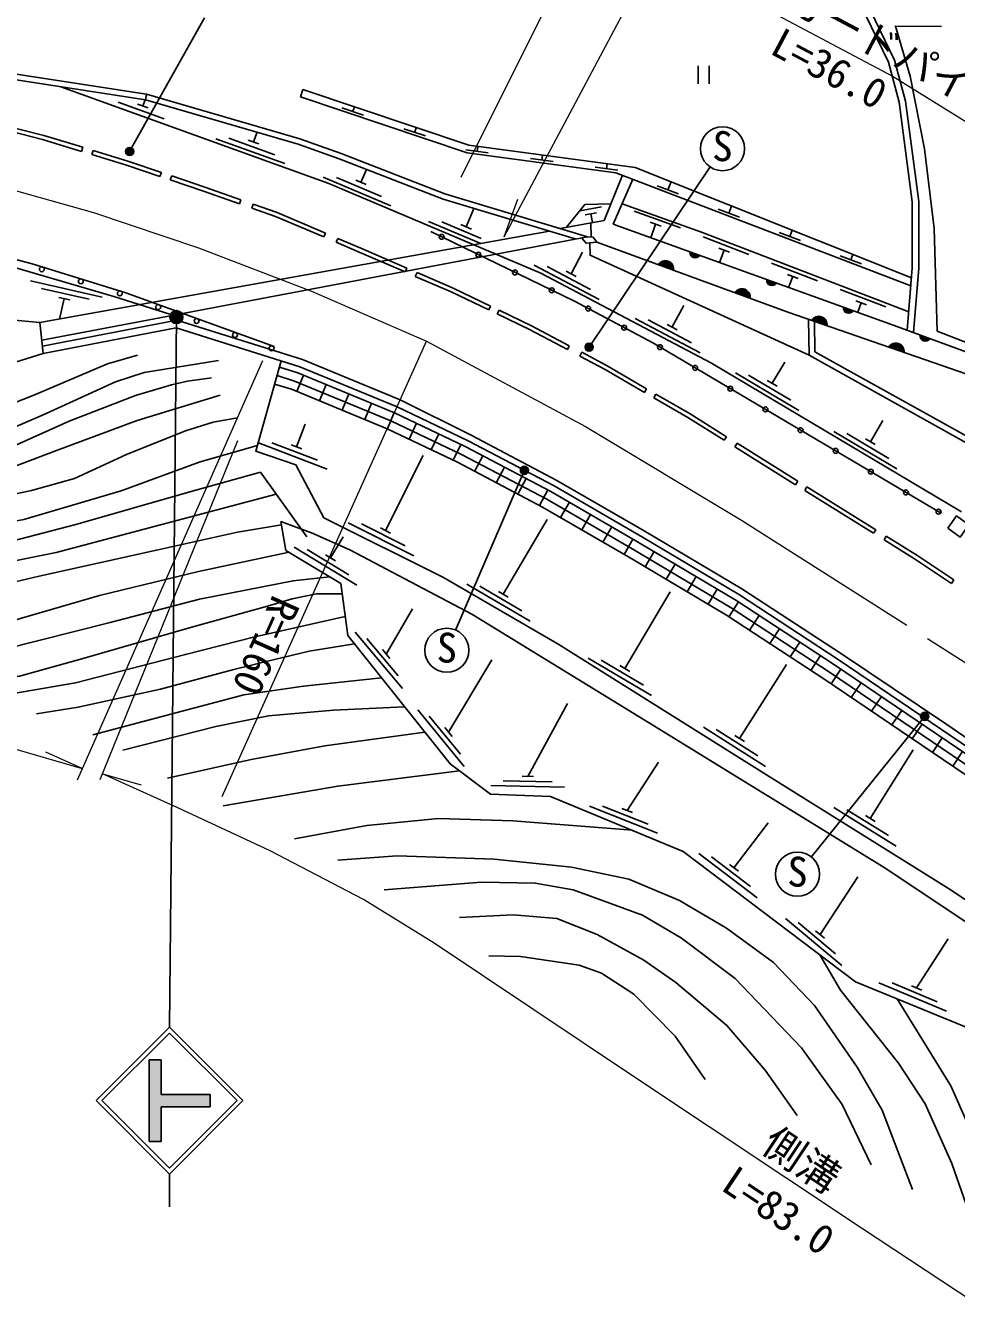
# Model space of a CAD drawing. Units: millimetres at full size, sheet at 1:1000; details may follow other scales. Extents: x 40000 to 680000, y 20000 to 380000.
# Drawn here: x 473739 to 530742, y 239524 to 318632 of the extents above; entities that cross this region are included whole.
import ezdxf
from ezdxf.enums import TextEntityAlignment as Align

# ---------------------------------------------------------------- set-up
doc = ezdxf.new("R2010")
doc.units = ezdxf.units.MM
doc.header["$LTSCALE"] = 1000
doc.linetypes.add('CHAIN', pattern=[18.5, 12, -1.5, 3.5, -1.5])
for name, color, linetype, lineweight in [('M-BGD', 7, 'Continuous', 25), ('M-BGD-EXST', 7, 'Continuous', 25), ('M-BMK', 2, 'CHAIN', 13), ('M-STR-HTXT', 7, 'Continuous', 13), ('M-STR-STRC', 7, 'Continuous', 25)]:
    doc.layers.add(name, color=color, linetype=linetype, lineweight=lineweight)
doc.styles.add('ＭＳ ゴシック', font='')
doc.styles.get('ＭＳ ゴシック').set_extended_font_data('MS Gothic')

msp = doc.modelspace()

# ---------------------------------------------------------------- hatches: boundary and pattern name
at = {"layer": 'M-BGD'}
for points in [[(514434, 304773), (515023, 304561, -0.84072)], [(513423, 303646), (512492, 303987, -0.82183)], [(519138, 303078), (519727, 302866, -0.84072)], [(518118, 301926), (517187, 302267, -0.82183)], [(521890, 300571), (522827, 300246, 0.82183)], [(523842, 301383), (524431, 301171, -0.84072)], [(526614, 298931), (527550, 298606, 0.82183)], [(529129, 299460), (528542, 299676, 0.84072)]]:
    msp.add_hatch(color=256, dxfattribs=at).paths.add_polyline_path(points)
at = {"layer": 'M-BGD-EXST'}
for points in [[(480318, 311045, -1), (479879, 310806, -1)], [(508472, 299048, -1), (508033, 298809, -1)], [(504507, 291502, -1), (504068, 291262, -1)], [(529035, 276421, -1), (528596, 276182, -1)]]:
    msp.add_hatch(color=256, dxfattribs=at).paths.add_polyline_path(points)
at = {"layer": 'M-STR-STRC'}
for points in [[(482629, 300564, -0.41421), (482751, 301117, -0.41421), (483303, 300994, -1)], [(481288, 255238), (482038, 255238), (482038, 253113), (485038, 253113), (485038, 252363), (482038, 252363), (482038, 250238), (481288, 250238)]]:
    msp.add_hatch(color=256, dxfattribs=at).paths.add_polyline_path(points)

# ---------------------------------------------------------------- linework, layer by layer
at = {"layer": 'M-BGD'}
for p, q in [((463375, 316837), (481078, 314090)), ((463417, 317185), (481132, 314437)), ((514936, 316185), (514936, 315067)), ((515603, 316185), (515603, 315067)), ((480910, 313717), (481047, 314095)), ((481132, 314437), (481078, 314090)), ((490721, 314721), (490572, 314275)), ((479397, 313945), (482219, 312925)), ((480581, 313836), (481239, 313598)), ((493111, 313597), (494438, 313152)), ((493774, 313375), (493872, 313665)), ((485374, 311712), (489606, 310182)), ((486182, 311739), (489003, 310719)), ((487694, 311511), (487907, 312101)), ((496903, 312325), (498230, 311880)), ((497567, 312103), (497664, 312393)), ((477223, 311184), (477147, 310935)), ((477783, 310740), (477859, 310989)), ((487365, 311630), (488023, 311392)), ((500690, 311029), (502077, 310843)), ((501384, 310936), (501425, 311240)), ((504654, 310496), (506042, 310310)), ((505348, 310403), (505389, 310706)), ((509312, 309870), (509353, 310173)), ((482042, 309643), (481959, 309397)), ((482593, 309183), (482676, 309429)), ((491967, 309355), (496112, 307605)), ((492774, 309340), (495538, 308173)), ((494273, 309033), (494608, 309827)), ((508619, 309963), (510006, 309776)), ((493950, 309169), (494595, 308897)), ((509730, 306468), (510923, 309230)), ((512430, 308829), (513737, 308328)), ((513083, 308579), (513270, 309065)), ((486922, 307966), (486836, 307721)), ((487583, 307458), (487669, 307703)), ((500722, 306310), (501193, 307427)), ((509016, 307540), (507678, 307282)), ((508695, 307173), (508008, 307040)), ((508351, 307106), (508456, 306565)), ((513841, 306250), (511016, 307259)), ((516165, 307397), (517472, 306896)), ((516818, 307147), (516985, 307583)), ((498415, 306633), (501613, 305282)), ((499223, 306617), (501629, 305601)), ((500399, 306446), (501044, 306174)), ((508380, 305682), (508361, 306548)), ((512657, 306354), (511998, 306589)), ((512328, 306472), (512030, 305639)), ((474606, 300433), (505818, 306037)), ((474718, 299356), (508162, 305699)), ((492097, 305925), (491995, 305686)), ((492757, 305360), (492859, 305599)), ((518035, 304619), (515235, 305694)), ((519899, 305965), (521207, 305464)), ((520553, 305715), (520701, 306101)), ((507155, 303435), (507856, 304761)), ((516854, 304751), (516201, 305002)), ((516527, 304876), (516238, 304123)), ((524288, 304283), (524417, 304619)), ((497085, 303778), (496982, 303539)), ((504885, 303955), (508865, 301854)), ((505689, 303870), (508342, 302469)), ((522236, 303006), (519436, 304081)), ((523634, 304533), (524942, 304032)), ((478421, 301992), (474033, 302989)), ((497604, 303270), (497707, 303508)), ((506846, 303598), (507465, 303272)), ((521055, 303138), (520402, 303389)), ((520728, 303263), (520473, 302597)), ((477623, 301866), (474698, 302530)), ((526437, 301393), (523637, 302468)), ((476435, 301828), (475753, 301983)), ((476094, 301905), (475808, 300649)), ((502213, 301449), (502100, 301214)), ((513345, 300167), (514046, 301493)), ((525256, 301525), (524603, 301776)), ((524930, 301650), (524707, 301072)), ((502622, 300964), (502735, 301198)), ((511076, 300687), (515055, 298586)), ((511879, 300602), (514532, 299201)), ((513036, 300330), (513655, 300003)), ((472459, 297807), (474803, 298538)), ((507039, 299018), (506918, 298788)), ((507677, 298386), (507798, 298616)), ((519467, 296714), (520234, 298003)), ((490346, 296214), (490759, 297214)), ((517226, 297348), (521094, 295048)), ((518024, 297223), (520603, 295689)), ((519166, 296893), (519768, 296535)), ((491732, 295641), (492145, 296641)), ((493118, 295068), (493532, 296068)), ((511772, 296386), (511641, 296161)), ((512210, 295830), (512340, 296055)), ((494505, 294495), (494918, 295495)), ((495891, 293922), (496304, 294922)), ((525483, 293135), (526250, 294425)), ((490319, 292814), (490860, 294213)), ((497218, 293288), (497684, 294265)), ((498572, 292642), (499038, 293618)), ((523243, 293770), (527110, 291470)), ((524041, 293644), (526619, 292111)), ((488004, 293066), (492201, 291442)), ((488812, 293075), (491610, 291993)), ((489993, 292940), (490645, 292688)), ((499926, 291996), (500392, 292972)), ((516672, 293441), (516534, 293221)), ((517176, 292821), (517313, 293041)), ((520906, 290494), (517176, 292821)), ((521043, 290715), (517313, 293041)), ((525182, 293314), (525784, 292956)), ((495776, 287690), (498094, 292287)), ((501239, 291316), (501743, 292274)), ((488114, 291264), (490962, 287294)), ((502566, 290617), (503070, 291575)), ((503893, 289918), (504397, 290875)), ((521043, 290715), (520906, 290494)), ((521462, 290147), (521600, 290368)), ((525810, 287742), (521600, 290368)), ((505220, 289219), (505724, 290176)), ((525673, 287522), (521462, 290147)), ((506502, 288484), (507045, 289420)), ((493497, 288168), (497515, 286141)), ((494302, 288098), (496981, 286747)), ((502995, 283780), (505672, 288357)), ((507800, 287731), (508343, 288667)), ((492408, 286011), (493184, 287295)), ((495464, 287848), (496089, 287533)), ((509097, 286978), (509640, 287914)), ((510394, 286226), (510937, 287162)), ((525810, 287742), (525673, 287522)), ((526322, 287117), (526459, 287337)), ((490172, 286661), (494024, 284334)), ((490969, 286530), (493537, 284978)), ((511681, 285466), (512234, 286396)), ((492109, 286192), (492708, 285830)), ((512971, 284700), (513523, 285630)), ((514260, 283933), (514813, 284863)), ((500750, 284398), (504635, 282127)), ((501549, 284279), (504139, 282764)), ((515550, 283167), (516102, 284097)), ((530608, 284662), (530465, 284445)), ((502693, 283957), (503298, 283604)), ((510441, 279231), (513220, 283939)), ((516815, 282406), (517408, 283311)), ((495822, 280118), (497439, 282883)), ((518069, 281584), (518662, 282489)), ((519323, 280761), (519917, 281666)), ((493913, 281451), (496814, 278011)), ((494626, 281071), (496560, 278778)), ((520578, 279939), (521171, 280844)), ((495597, 280386), (496048, 279850)), ((499644, 275337), (502299, 279769)), ((508198, 279858), (512073, 277570)), ((508997, 279735), (511580, 278210)), ((510139, 279409), (510742, 279053)), ((517474, 274939), (520337, 279467)), ((521832, 279116), (522425, 280021)), ((523076, 278292), (523682, 279188)), ((524318, 277451), (524924, 278347)), ((504500, 272614), (506918, 277085)), ((525560, 276610), (526166, 277506)), ((497754, 276698), (500605, 273216)), ((498462, 276307), (500362, 273986)), ((526802, 275769), (527408, 276665)), ((499422, 275608), (499866, 275066)), ((515251, 275635), (519055, 273230)), ((516046, 275487), (518581, 273884)), ((528044, 274928), (528650, 275824)), ((517178, 275126), (517770, 274752)), ((529286, 274087), (529892, 274983)), ((525479, 270033), (528105, 274250)), ((530528, 273246), (531134, 274142)), ((510580, 270525), (512503, 273489)), ((502993, 272349), (505992, 272279)), ((504150, 272622), (504850, 272606)), ((502236, 272067), (506735, 271961)), ((508267, 270793), (512452, 269140)), ((509075, 270797), (511865, 269695)), ((510254, 270654), (510906, 270396)), ((523252, 270714), (527071, 268334)), ((524047, 270572), (526593, 268986)), ((517125, 267013), (519221, 269774)), ((525182, 270218), (525776, 269848)), ((514970, 267895), (518554, 265174)), ((515748, 267681), (518138, 265867)), ((516846, 267224), (517403, 266801)), ((522400, 262922), (524712, 266449)), ((520291, 263908), (523739, 261017)), ((521058, 263656), (523357, 261729)), ((522132, 263147), (522669, 262698)), ((528317, 259645), (530249, 262660)), ((526011, 259966), (530158, 258218)), ((526818, 259951), (529583, 258786)), ((527995, 259781), (528640, 259509))]:
    msp.add_line(p, q, dxfattribs=at)
for points in [[(528135, 299826), (528452, 303775), (528450, 307868), (527634, 314021), (526969, 316535), (525494, 319566), (517329, 325173)], [(527745, 299970), (528052, 303791), (528050, 307841), (527241, 313943), (526591, 316395), (525180, 319295), (517102, 324842)], [(546249, 307968), (545478, 304713), (543287, 298988), (541190, 296458), (539814, 295920), (529579, 299921), (529384, 306198), (528809, 311087), (527914, 315553), (527019, 318616), (529846, 318595)], [(475880, 314897), (492307, 308960), (505296, 303476), (515752, 297956), (531075, 288843)], [(481078, 314090), (490418, 311369), (492928, 310483), (499300, 307995), (507400, 305562)], [(481132, 314437), (490525, 311703), (493050, 310812), (499414, 308327), (508162, 305699)], [(527964, 302697), (509894, 309625), (500782, 310851), (490572, 314275)], [(528003, 303188), (511070, 309942), (500889, 311312), (490721, 314721)], [(477223, 311184), (474838, 311916), (472186, 312584)], [(477147, 310935), (474768, 311665), (472122, 312332)], [(482042, 309643), (479986, 310336), (477859, 310989)], [(481959, 309397), (479906, 310089), (477783, 310740)], [(486922, 307966), (484710, 308743), (482676, 309429)], [(506471, 306207), (509166, 306692), (510303, 309468)], [(488952, 298964), (479868, 302269), (474135, 304046), (466397, 306084), (461568, 307033), (456223, 307955), (449186, 308933)], [(486836, 307721), (484626, 308497), (482593, 309183)], [(445405, 302734), (446987, 305918), (449176, 308445), (458658, 307038), (464272, 305956), (471290, 304334), (479136, 302030), (482561, 300955), (482987, 300585)], [(509730, 306468), (526946, 300265), (539840, 295508), (541463, 295950), (543530, 298947), (545728, 304761), (546450, 307889)], [(491995, 305686), (489046, 306944), (487583, 307458)], [(492097, 305925), (489140, 307186), (487669, 307703)], [(506862, 306278), (507993, 307668), (509585, 307715)], [(547046, 307530), (545307, 302070), (543504, 297899), (541553, 294694), (540244, 294200), (520498, 301054), (508728, 305366)], [(510268, 307713), (515146, 305971), (527835, 301099)], [(496982, 303539), (494159, 304763), (492757, 305360)], [(497085, 303778), (494261, 305001), (492859, 305599)], [(529815, 288753), (512187, 299175), (507352, 301744), (498558, 306016)], [(507789, 305632), (508068, 305301), (508728, 305366)], [(508728, 305366), (508502, 305672), (508162, 305699)], [(508302, 305324), (508316, 304563), (521732, 298441)], [(502100, 301214), (499806, 302316), (497604, 303270)], [(502213, 301449), (499913, 302552), (497707, 303508)], [(506918, 298788), (504609, 300009), (502622, 300964)], [(507039, 299018), (504727, 300242), (502735, 301198)], [(532282, 292561), (521732, 298441), (521702, 300636)], [(472813, 300605), (474606, 300433), (474803, 298538)], [(474755, 299002), (482987, 300585), (490688, 298172), (496674, 295699), (501020, 293540), (506273, 290756), (511630, 287661), (517619, 284105), (523717, 280136), (530099, 275838), (536329, 271577), (554287, 259286)], [(474803, 298538), (482959, 300107), (490529, 297735), (496485, 295274), (500844, 293193), (506105, 290421), (511513, 287283), (517458, 283750), (523505, 279785), (536110, 271248), (554089, 258987)], [(532412, 292898), (522087, 298652), (522062, 300511)], [(427869, 284517), (429250, 286881), (431279, 288462), (433188, 289498), (435711, 290603), (440041, 292115), (444610, 293172), (447969, 293772), (453995, 294726), (456081, 294982), (458889, 294957), (461237, 294598), (464070, 293749), (465317, 293721), (467259, 293787), (471045, 294750), (474240, 295988), (478749, 297899), (480572, 298446)], [(511641, 296161), (509226, 297567), (507677, 298386)], [(511772, 296386), (509352, 297794), (507798, 298616)], [(485536, 298105), (480995, 297376), (479241, 296800), (474761, 294756), (470646, 293000), (467717, 292219), (466174, 292202), (465047, 292371), (457696, 293805), (455272, 293856), (453081, 293610), (447549, 292507), (437845, 290388), (433895, 288758), (431801, 287488), (430625, 286301), (429606, 284748)], [(489386, 298093), (487826, 292557), (490279, 291709), (491993, 288472), (499328, 284802), (506395, 280696), (519117, 272711), (530268, 265740), (546212, 255159), (550248, 253191)], [(489279, 297714), (490395, 297364), (496325, 294914), (500667, 292841), (505914, 290076), (511313, 286943), (517249, 283416), (523286, 279457), (535889, 270922), (553867, 258661)], [(431440, 284831), (433573, 287307), (435603, 288552), (437037, 289183), (440006, 289873), (444616, 290953), (449538, 292075), (454509, 292812), (458564, 292736), (462750, 292137), (465714, 291516), (467248, 291270), (468359, 291346), (470000, 291813), (472535, 292660), (476403, 294399), (480459, 295977), (482663, 296630), (483638, 296850), (485112, 297046)], [(488985, 296672), (490026, 296346), (495885, 293925), (500182, 291873), (505390, 289129), (510765, 286010), (516676, 282498), (522686, 278556), (535281, 270027), (553257, 257767)], [(489132, 297193), (490210, 296855), (496105, 294419), (500424, 292357), (505652, 289603), (511039, 286477), (516962, 282957), (522986, 279006), (535585, 270474), (553562, 258214)], [(485649, 295984), (480556, 294433), (475613, 292593), (471784, 291152), (469558, 290502), (468141, 290299), (466477, 290269), (462580, 290802), (459341, 291337), (457389, 291529), (454568, 291415), (450039, 290640), (443398, 289311), (438917, 288296), (436684, 287433), (434271, 285529), (433458, 284736)], [(516672, 293441), (514438, 294834), (512340, 296055)], [(516534, 293221), (514304, 294612), (512210, 295830)], [(435487, 284690), (436673, 285816), (438811, 287007), (441277, 287847), (444840, 288623), (448428, 289338), (451769, 289774), (454855, 290005), (458334, 290157), (461461, 289624), (465333, 288854), (466830, 288787), (468489, 288951), (474087, 290146), (476721, 290874), (479915, 292359), (483517, 293797), (485222, 294339), (486709, 294599)], [(487925, 292909), (484427, 291908), (479571, 290114), (473624, 288370), (470027, 287708), (467295, 287683), (465159, 287757), (460305, 288347), (458893, 288567), (457715, 288653), (455426, 288407), (447560, 287209), (444481, 286700), (442318, 286424), (439939, 285933), (438188, 285291), (436861, 284430)], [(440735, 284413), (446934, 285972), (452034, 286906), (454973, 287338), (457134, 287522), (459736, 287473), (464188, 286810), (467429, 286564), (469540, 286528), (472873, 287031), (476802, 288050), (483795, 290054), (488114, 291264)], [(489084, 289912), (475606, 286348), (469179, 285054), (467392, 284968), (461880, 285483), (455860, 286134), (453709, 286048), (450795, 285728), (448014, 285211), (443583, 283922)], [(444887, 283335), (446512, 284074), (448953, 284783), (452119, 284882), (456170, 284871), (463376, 284193), (467607, 283738), (470026, 283824), (474556, 284891), (481745, 286490), (486704, 287582), (489408, 288042)], [(530608, 284662), (528332, 286169), (526459, 287337)], [(530465, 284445), (528192, 285950), (526322, 287117)], [(489870, 286356), (484314, 285171), (478251, 283705), (471068, 281613), (468358, 281291), (464544, 281252), (460711, 281936), (456423, 282786), (453646, 282972), (450429, 282797)], [(465610, 279590), (468228, 279649), (472442, 280423), (478903, 282055), (484379, 283472), (490116, 284615), (492344, 284852)], [(469561, 278314), (473359, 278771), (477161, 279828), (483834, 281752), (488554, 283046), (490058, 283503), (491546, 283808), (493117, 283810)], [(471650, 277479), (476787, 278345), (483516, 280093), (487780, 281168), (493304, 282426)], [(474392, 276448), (476944, 276860), (481989, 277966), (486393, 279151), (488889, 279758), (491090, 280302), (493882, 280734)], [(477846, 275171), (487093, 277613), (490751, 278146), (495539, 278655)], [(479682, 274227), (485373, 275666), (488615, 276326), (492582, 276684), (496948, 276887)], [(482422, 272509), (487554, 273645), (492067, 274485), (498196, 275321)], [(485833, 270807), (492852, 272024), (500312, 272955)], [(490195, 268790), (494624, 269604), (499014, 270029), (503578, 269888), (510904, 269310)], [(528072, 247281), (526210, 252158), (524682, 254784), (522062, 258570), (519542, 261204), (516673, 263317), (513796, 265008), (510682, 266325), (507173, 267051), (502435, 267539), (496496, 267745), (492855, 267474)], [(495686, 265666), (501660, 266136), (504951, 266075), (507274, 265656), (511526, 264109), (513920, 262708), (517198, 260220), (521274, 255982), (523753, 252500), (525525, 248805)], [(521003, 251831), (519041, 254598), (516698, 257349), (513563, 259983), (511609, 261353), (508753, 262920), (506273, 263906), (503603, 264131), (500304, 263957)], [(502110, 261610), (504038, 261573), (507635, 261035), (509007, 260554), (510991, 259275), (513531, 256684), (515364, 254031)], [(522396, 261671), (523645, 259510), (525388, 257326), (527215, 255038), (528852, 252551), (530478, 248884), (533351, 240651)], [(536474, 238655), (532423, 249137), (530423, 253651), (527130, 258972)]]:
    msp.add_lwpolyline(points, dxfattribs=at)
for points in [[(489372, 288252), (489674, 286475), (493033, 284433), (493462, 281262), (499740, 273384), (502210, 271536), (505878, 271394), (514019, 268019), (524583, 260013), (532497, 256778), (542727, 253674), (544480, 254918), (526440, 266968), (511894, 275925), (501072, 282570), (493588, 286506), (491250, 287543)], [(530229, 287834), (530991, 287291), (531525, 288042), (530762, 288584)]]:
    msp.add_lwpolyline(points, close=True, dxfattribs=at)
for centre in [(499215, 305696), (501464, 304604), (474723, 303707), (477110, 302967), (503712, 303512), (479498, 302226), (505961, 302419), (481853, 301387), (508194, 301296), (484202, 300532), (486552, 299678), (510402, 300124), (512599, 298932), (488795, 298862), (514751, 297659), (516903, 296387), (519055, 295115), (521207, 293842), (523359, 292570), (525511, 291298), (527663, 290025), (529664, 288842)]:
    msp.add_circle(centre, 150, dxfattribs=at)
for centre, radius, start, end in [((514747, 304718), 318, 170.0786, 330.29633), ((512924, 303725), 505, 351.05061, 148.7088), ((519451, 303023), 318, 170.0786, 330.29633), ((517619, 302005), 505, 351.05061, 148.7088), ((522326, 300316), 505, 352.02958, 149.68777), ((524155, 301329), 318, 170.0786, 330.29633), ((527050, 298676), 505, 352.02958, 149.68777), ((528854, 299619), 318, 169.63865, 329.85638)]:
    msp.add_arc(centre, radius, start, end, dxfattribs=at)
at = {"layer": 'M-BGD-EXST'}
for p, q in [((480098, 310925), (484682, 319113)), ((508252, 298928), (515671, 309976)), ((504288, 291382), (500066, 281590)), ((528816, 276301), (521863, 267670))]:
    msp.add_line(p, q, dxfattribs=at)
for centre, radius in [((516423, 311096), 1350), ((480098, 310925), 250), ((508252, 298928), 250), ((504288, 291382), 250), ((499531, 280350), 1350), ((528816, 276301), 250), ((521016, 266619), 1350)]:
    msp.add_circle(centre, radius, dxfattribs=at)
at = {"layer": 'M-BMK'}
msp.add_lwpolyline([(371268, 302553), (383999, 306885), (392419, 309264), (398413, 310764), (407835, 312515), (417791, 313691), (426573, 314169), (433776, 314220), (440617, 313925), (449916, 313122), (463069, 310977), (469269, 309598), (477878, 307182), (484327, 305017), (491236, 302360), (498289, 299293), (508021, 294072), (517592, 288322), (531459, 279495), (556488, 262606)], dxfattribs=at)
at = {"layer": 'M-STR-HTXT'}
for p, q in [((500404, 309349), (508880, 326358)), ((503052, 305704), (503891, 308011)), ((485762, 271378), (498289, 299293)), ((476897, 272411), (488264, 298115)), ((478303, 272429), (486721, 293212)), ((477199, 273093), (474959, 274098)), ((478446, 272782), (480802, 272090))]:
    msp.add_line(p, q, dxfattribs=at)
for points in [[(503052, 305704), (517204, 332328), (486485, 332605)], [(508252, 325097), (513672, 322552), (526872, 315527), (540742, 306917)], [(445063, 280156), (455029, 278497), (471056, 274875), (477199, 273093)], [(538740, 235806), (524942, 244912), (510968, 254224), (498758, 262384), (494438, 265065), (488709, 268056), (483046, 270698), (478446, 272782)]]:
    msp.add_lwpolyline(points, dxfattribs=at)
at = {"layer": 'M-STR-STRC'}
for p, q in [((482966, 300779), (482539, 257239)), ((478039, 252739), (482539, 257239)), ((487039, 252738), (482539, 257239)), ((478392, 252739), (482539, 256885)), ((486685, 252738), (482539, 256885)), ((481288, 255238), (481288, 250238)), ((481288, 255238), (482038, 255238)), ((482038, 255238), (482038, 253113)), ((478039, 252739), (482539, 248238)), ((478392, 252739), (482539, 248592)), ((482038, 253113), (485038, 253113)), ((482038, 252363), (485038, 252363)), ((482038, 252363), (482038, 250238)), ((482539, 248592), (486685, 252738)), ((482539, 248238), (487039, 252738)), ((485038, 253113), (485038, 252363)), ((481288, 250238), (482038, 250238)), ((482539, 248238), (482539, 246238))]:
    msp.add_line(p, q, dxfattribs=at)
msp.add_circle((482966, 300779), 400, dxfattribs=at)

# ---------------------------------------------------------------- texts
at = {"layer": 'M-BGD-EXST', "style": 'ＭＳ ゴシック'}
for p in [(515768, 309804), (498876, 279058), (520360, 265326)]:
    msp.add_text('S', height=1833, rotation=358.508, dxfattribs=at).set_placement(p, align=Align.BOTTOM_LEFT)
at = {"layer": 'M-STR-HTXT', "style": 'ＭＳ ゴシック'}
for s, rotation, p in [('ガードパイプ', 331.979, (519848, 319265)), ('L=36.0', 331.979, (518984, 316483)), ('R=160', 245.832, (488396, 284062)), ('側溝', 326.319, (518393, 249276)), ('L=83.0', 326.319, (515937, 246859))]:
    msp.add_text(s, height=1833, rotation=rotation, dxfattribs=at).set_placement(p, align=Align.BOTTOM_LEFT)

doc.saveas('drawing.dxf')
